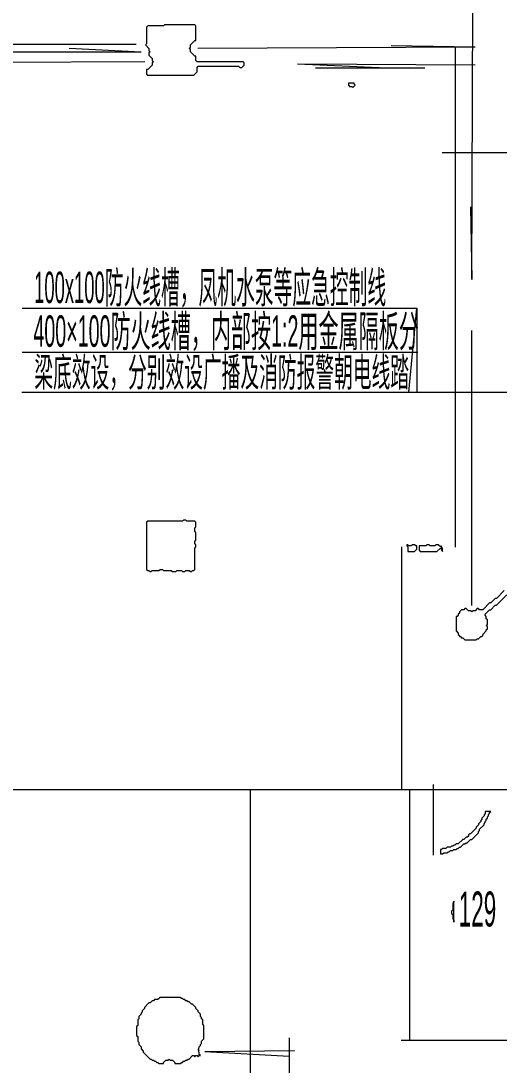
# Model space of a CAD drawing. Extents: x 6 to 4781, y 1 to 3386.
# Drawn here: x 2528 to 2954, y 1198 to 2130 of the extents above; entities that cross this region are included whole.
import ezdxf

# ---------------------------------------------------------------- set-up
doc = ezdxf.new("R2010")
doc.units = 0
for name, color, linetype, lineweight in [('OCR_TEXT', 6, 'Continuous', 0), ('TRACE_STRAIGHT', 5, 'Continuous', 0), ('TRACE_TEXT_SYMBOL', 6, 'Continuous', 0)]:
    doc.layers.add(name, color=color, linetype=linetype, lineweight=lineweight)
doc.styles.add('wqy-unicode', font='wqy-unicode.lff')

msp = doc.modelspace()

# ---------------------------------------------------------------- linework, layer by layer
at = {"layer": 'TRACE_STRAIGHT', "color": 5}
for p, q in [((2930.01, 1898.82), (2931.13, 2143.5)), ((2051.87, 2108.6), (2630.63, 2108.6)), ((2685.75, 2105.19), (2933, 2106.34)), ((2858, 2107.5), (2933, 2106.34)), ((2915.14, 2106.26), (2915.14, 1659.67)), ((2070.62, 2101.93), (2635.06, 2101.93)), ((2571, 2105.25), (2635.06, 2101.93)), ((2203.91, 2091.52), (2638.31, 2093.24)), ((2774.48, 2091.04), (2933.04, 2090.36)), ((2774.48, 2091.04), (2854, 2087.5)), ((2790.62, 2087.52), (2888.13, 2087.52)), ((2903.5, 2012.17), (3131.5, 2012.17)), ((2928.95, 1963.5), (2930.01, 1898.82)), ((2529, 1873.13), (2881, 1873.13)), ((2873.95, 1798.24), (2881, 1873.13)), ((2881, 1873.13), (2881, 1798.24)), ((2929.8, 1853.25), (2929.8, 1607.75)), ((2528.94, 1833.75), (2882, 1833.75)), ((2528.64, 1798.24), (3071.87, 1798.24)), ((2867.3, 1660), (2867.3, 1443.48)), ((2895.5, 1448), (2895.5, 1385)), ((1697, 1443.48), (3277.03, 1443.48)), ((2732.25, 1443.48), (2732.25, 1046.09)), ((2874.35, 1443.48), (2874.35, 1219.75)), ((2767, 1222), (2767, 1123.27)), ((2866.96, 1219.75), (3323, 1219.75)), ((2692, 1209.75), (2772, 1210.5)), ((2692, 1209.75), (2767, 1205.61))]:
    msp.add_line(p, q, dxfattribs=at)
at = {"layer": 'TRACE_TEXT_SYMBOL', "color": 6}
for points in [[(2656, 2126), (2655, 2125), (2641, 2125), (2640, 2124), (2640, 2109), (2639, 2108), (2642, 2105), (2642, 2103), (2643, 2102), (2642, 2101), (2642, 2099), (2645, 2096), (2645, 2094), (2646, 2093), (2645, 2092), (2645, 2090), (2641, 2086), (2640, 2086), (2640, 2082), (2641, 2081), (2682, 2081), (2685, 2084), (2685, 2088), (2686, 2089), (2722, 2089), (2723, 2088), (2725, 2088), (2727, 2090), (2727, 2092), (2726, 2093), (2685, 2093), (2684, 2094), (2684, 2098), (2683, 2098), (2679, 2102), (2679, 2104), (2678, 2105), (2679, 2106), (2679, 2108), (2683, 2112), (2684, 2112), (2684, 2125), (2683, 2126)], [(2820, 2074), (2820, 2072), (2821, 2071), (2823, 2071), (2824, 2070), (2826, 2072), (2825, 2073), (2825, 2074)], [(2673, 1684), (2672, 1683), (2641, 1683), (2640, 1682), (2640, 1640), (2641, 1639), (2642, 1639), (2643, 1638), (2644, 1638), (2645, 1639), (2651, 1639), (2652, 1640), (2654, 1640), (2655, 1639), (2662, 1639), (2663, 1638), (2666, 1638), (2667, 1639), (2671, 1639), (2672, 1638), (2674, 1638), (2675, 1639), (2678, 1639), (2679, 1638), (2680, 1638), (2681, 1639), (2682, 1639), (2683, 1640), (2683, 1659), (2684, 1660), (2684, 1662), (2683, 1663), (2683, 1665), (2684, 1666), (2684, 1673), (2683, 1674), (2683, 1677), (2684, 1678), (2684, 1682), (2683, 1683), (2676, 1683), (2675, 1684)], [(2872, 1662), (2872, 1661), (2873, 1660), (2873, 1656), (2879, 1656), (2881, 1658), (2881, 1661), (2880, 1661), (2879, 1662), (2877, 1662), (2876, 1661), (2874, 1661), (2873, 1662)], [(2890, 1662), (2889, 1661), (2883, 1661), (2883, 1657), (2884, 1656), (2899, 1656), (2902, 1659), (2903, 1658), (2903, 1657), (2904, 1656), (2904, 1659), (2903, 1660), (2903, 1661), (2902, 1660), (2900, 1662), (2898, 1662), (2897, 1661), (2893, 1661), (2892, 1662)], [(2914, 1344), (2914, 1343), (2913, 1342), (2913, 1336), (2912, 1335), (2912, 1333), (2913, 1332), (2913, 1328), (2914, 1327), (2914, 1325)]]:
    msp.add_lwpolyline(points, close=True, dxfattribs=at)
for points in [[(2947, 1604), (2951, 1608), (2952, 1608), (2961, 1617), (2962, 1617), (2969, 1624), (2970, 1624), (2973, 1627), (2974, 1627), (2980, 1633), (2987, 1633), (2989, 1635), (2989, 1638), (2981, 1638)], [(2959, 1621), (2952, 1614), (2951, 1614), (2947, 1610), (2946, 1610), (2940, 1604), (2937, 1604), (2936, 1605), (2935, 1605), (2933, 1603), (2931, 1603), (2930, 1602), (2929, 1603), (2927, 1603), (2925, 1605), (2924, 1605), (2923, 1604), (2921, 1604), (2919, 1602), (2919, 1601), (2918, 1600), (2918, 1599), (2917, 1598), (2916, 1598), (2916, 1585), (2918, 1583), (2918, 1582), (2919, 1581), (2919, 1580), (2920, 1580), (2921, 1579), (2922, 1579), (2924, 1577), (2934, 1577), (2935, 1578), (2936, 1578), (2938, 1580), (2939, 1580), (2940, 1581), (2940, 1582), (2943, 1585), (2943, 1586), (2944, 1587), (2944, 1589), (2943, 1590), (2944, 1591), (2944, 1595), (2943, 1596), (2943, 1598), (2942, 1599), (2942, 1600), (2946, 1604), (2947, 1604)], [(2942, 1424), (2942, 1422), (2941, 1421), (2941, 1420), (2939, 1418), (2939, 1417), (2938, 1416), (2938, 1415), (2936, 1413), (2936, 1412), (2934, 1410), (2934, 1409), (2929, 1404), (2928, 1404), (2927, 1403), (2927, 1402), (2926, 1401), (2925, 1401), (2923, 1399), (2922, 1399), (2918, 1395), (2916, 1395), (2915, 1394), (2914, 1394), (2913, 1393), (2912, 1393), (2911, 1392), (2908, 1392), (2907, 1391), (2904, 1391), (2903, 1390), (2902, 1390), (2902, 1386), (2904, 1386), (2905, 1387), (2908, 1387), (2909, 1388), (2910, 1388), (2911, 1389), (2913, 1389), (2914, 1390), (2916, 1390), (2917, 1391), (2918, 1391), (2919, 1392), (2920, 1392), (2923, 1395), (2924, 1395), (2925, 1396), (2926, 1396), (2929, 1399), (2930, 1399), (2936, 1405), (2936, 1406), (2937, 1407), (2937, 1408), (2941, 1412), (2941, 1413), (2942, 1414), (2942, 1415), (2943, 1416), (2943, 1417), (2944, 1418), (2944, 1419)], [(2944, 1419), (2945, 1420), (2945, 1421), (2946, 1422), (2946, 1423), (2947, 1424), (2942, 1424)], [(2652, 1258), (2650, 1256), (2647, 1256), (2646, 1255), (2645, 1255), (2643, 1253), (2642, 1253), (2638, 1249), (2638, 1248), (2636, 1246), (2636, 1245), (2635, 1244), (2635, 1243), (2633, 1241), (2633, 1239), (2632, 1238), (2632, 1233), (2631, 1232), (2631, 1224), (2632, 1223), (2632, 1219), (2633, 1218), (2633, 1216), (2635, 1214), (2635, 1212), (2637, 1210), (2637, 1209), (2643, 1203), (2644, 1203), (2645, 1202), (2646, 1202), (2647, 1201), (2648, 1201), (2649, 1200), (2650, 1200), (2651, 1199), (2655, 1199), (2655, 1200), (2657, 1202), (2659, 1202), (2660, 1203), (2661, 1202), (2663, 1202), (2665, 1200), (2665, 1199), (2670, 1199), (2671, 1200), (2672, 1200), (2673, 1201), (2674, 1201), (2675, 1202), (2676, 1202), (2677, 1203), (2678, 1203), (2681, 1206), (2682, 1206), (2683, 1205), (2684, 1206), (2685, 1206), (2686, 1205), (2687, 1206), (2688, 1206), (2687, 1207), (2687, 1209)], [(2687, 1209), (2686, 1210), (2687, 1211), (2686, 1212), (2687, 1213), (2687, 1214), (2688, 1215), (2688, 1216), (2689, 1217), (2689, 1219), (2691, 1221), (2691, 1233), (2690, 1234), (2690, 1238), (2689, 1239), (2689, 1240), (2688, 1241), (2688, 1243), (2686, 1245), (2686, 1246), (2684, 1248), (2684, 1249), (2681, 1252), (2680, 1252), (2678, 1254), (2677, 1254), (2676, 1255), (2675, 1255), (2674, 1256), (2673, 1256), (2672, 1257), (2671, 1257), (2670, 1258), (2652, 1258)]]:
    msp.add_lwpolyline(points, dxfattribs=at)

# ---------------------------------------------------------------- texts
at = {"layer": 'OCR_TEXT', "color": 6, "style": 'wqy-unicode'}
for s, height, width, p in [('100x100防火线槽，凤机水泵等应急控制线', 28.08, 0.436952, (2539.65, 1877.64)), ('400×100防火线槽，内部按1:2用金属隔板分', 28.08, 0.467418, (2538.96, 1838.64)), ('梁底效设，分别效设广播及消防报警朝电线踏', 25.74, 0.476034, (2539.82, 1803.17)), ('129', 31.2, 0.480974, (2918.4, 1321.27))]:
    msp.add_text(s, height=height, dxfattribs=dict(at, width=width)).set_placement(p)

doc.saveas('drawing.dxf')
